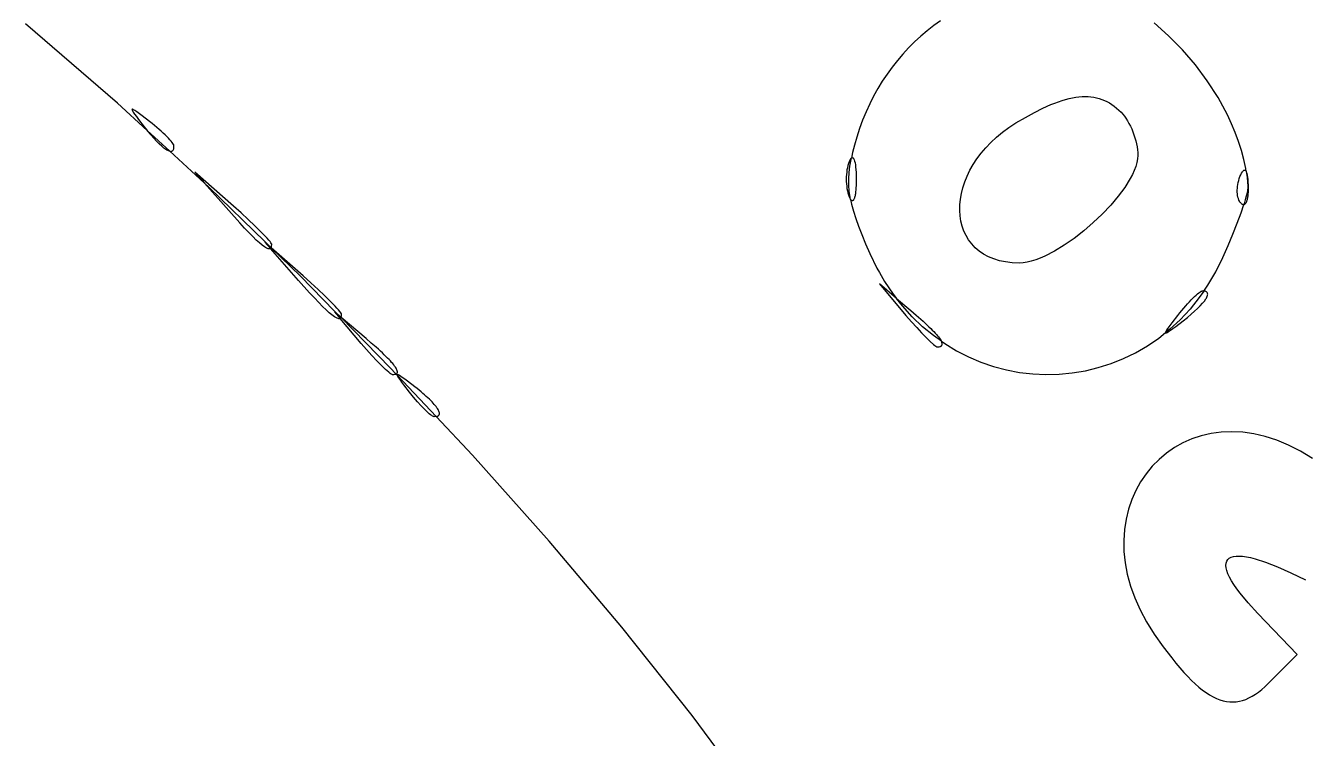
# Model space of a CAD drawing. Extents: x 70.3 to 133.4, y -81.7 to -32.
# Drawn here: x 74.866 to 75.593, y -62.062 to -61.657 of the extents above; entities that cross this region are included whole.
import ezdxf

# ---------------------------------------------------------------- set-up
doc = ezdxf.new("R2010")
doc.units = 0
doc.layers.add('BLACK', color=7, linetype='CONTINUOUS')

msp = doc.modelspace()

# ---------------------------------------------------------------- linework, layer by layer
at = {"layer": 'BLACK', "linetype": 'CONTINUOUS'}
for p, q in [((74.918405, -61.7012), (74.866153, -61.656052)), ((75.386075, -61.654332), (75.382207, -61.657108)), ((75.515696, -61.662827), (75.507455, -61.655596)), ((75.374815, -61.663121), (75.3713, -61.666351)), ((75.378452, -61.660039), (75.374815, -61.663121)), ((75.382207, -61.657108), (75.378452, -61.660039)), ((75.523543, -61.670786), (75.515696, -61.662827)), ((75.36791, -61.669726), (75.36465, -61.673243)), ((75.3713, -61.666351), (75.36791, -61.669726)), ((75.5309, -61.67937), (75.523543, -61.670786)), ((75.361524, -61.6769), (75.358535, -61.680693)), ((75.36465, -61.673243), (75.361524, -61.6769)), ((75.355689, -61.684619), (75.352988, -61.688675)), ((75.358535, -61.680693), (75.355689, -61.684619)), ((75.537673, -61.688477), (75.5309, -61.67937)), ((75.350437, -61.692858), (75.34804, -61.697165)), ((75.352988, -61.688675), (75.350437, -61.692858)), ((75.543769, -61.698004), (75.537673, -61.688477)), ((75.34804, -61.697165), (75.345801, -61.701594)), ((75.450949, -61.7011), (75.453081, -61.700313)), ((75.453081, -61.700313), (75.455155, -61.699619)), ((75.455155, -61.699619), (75.457175, -61.699019)), ((75.457175, -61.699019), (75.459141, -61.698511)), ((75.459141, -61.698511), (75.461056, -61.698096)), ((75.461056, -61.698096), (75.46292, -61.697773)), ((75.46292, -61.697773), (75.464737, -61.697543)), ((75.464737, -61.697543), (75.466506, -61.697405)), ((75.466506, -61.697405), (75.468231, -61.697359)), ((75.468231, -61.697359), (75.469913, -61.697404)), ((75.469913, -61.697404), (75.471554, -61.697542)), ((75.471554, -61.697542), (75.473154, -61.697771)), ((75.473154, -61.697771), (75.474717, -61.698091)), ((75.474717, -61.698091), (75.476244, -61.698502)), ((75.476244, -61.698502), (75.477736, -61.699004)), ((75.477736, -61.699004), (75.479195, -61.699597)), ((75.479195, -61.699597), (75.480623, -61.700281)), ((75.480623, -61.700281), (75.482022, -61.701054)), ((75.546532, -61.702893), (75.543769, -61.698004)), ((74.935209, -61.716637), (74.918405, -61.7012)), ((74.926661, -61.704686), (74.926617, -61.704796)), ((74.926617, -61.704796), (74.926638, -61.704972)), ((74.926638, -61.704972), (74.926724, -61.705215)), ((74.92677, -61.704642), (74.926661, -61.704686)), ((74.926724, -61.705215), (74.926876, -61.705524)), ((74.926946, -61.704664), (74.92677, -61.704642)), ((74.926876, -61.705524), (74.92737, -61.706346)), ((74.927189, -61.70475), (74.926946, -61.704664)), ((74.927498, -61.704901), (74.927189, -61.70475)), ((74.92737, -61.706346), (74.928118, -61.70744)), ((74.92832, -61.705396), (74.927498, -61.704901)), ((74.928118, -61.70744), (74.929117, -61.708811)), ((74.929415, -61.706144), (74.92832, -61.705396)), ((74.930785, -61.707143), (74.929415, -61.706144)), ((74.932434, -61.708389), (74.930785, -61.707143)), ((75.343724, -61.706141), (75.341812, -61.710802)), ((75.345801, -61.701594), (75.343724, -61.706141)), ((75.43429, -61.709234), (75.439377, -61.70644)), ((75.439377, -61.70644), (75.444195, -61.704022)), ((75.444195, -61.704022), (75.448759, -61.70198)), ((75.448759, -61.70198), (75.450949, -61.7011)), ((75.482022, -61.701054), (75.483393, -61.701919)), ((75.483393, -61.701919), (75.484738, -61.702873)), ((75.484738, -61.702873), (75.486059, -61.703917)), ((75.486059, -61.703917), (75.487358, -61.705051)), ((75.487358, -61.705051), (75.488636, -61.706274)), ((75.488636, -61.706274), (75.489606, -61.707322)), ((75.489606, -61.707322), (75.490549, -61.708495)), ((75.549091, -61.707848), (75.546532, -61.702893)), ((74.929117, -61.708811), (74.930363, -61.71046)), ((74.930363, -61.71046), (74.933586, -61.714608)), ((74.936582, -61.711611), (74.932434, -61.708389)), ((74.933586, -61.714608), (74.935209, -61.716637)), ((74.937997, -61.712736), (74.936582, -61.711611)), ((74.939373, -61.713861), (74.937997, -61.712736)), ((74.940701, -61.714977), (74.939373, -61.713861)), ((74.941976, -61.716078), (74.940701, -61.714977)), ((75.341812, -61.710802), (75.340071, -61.715576)), ((75.421285, -61.717674), (75.424972, -61.71497)), ((75.424972, -61.71497), (75.428921, -61.712407)), ((75.428921, -61.712407), (75.43429, -61.709234)), ((75.490549, -61.708495), (75.49146, -61.709779)), ((75.49146, -61.709779), (75.492334, -61.711161)), ((75.492334, -61.711161), (75.493166, -61.71263)), ((75.493166, -61.71263), (75.493952, -61.714173)), ((75.493952, -61.714173), (75.494685, -61.715776)), ((75.551434, -61.712857), (75.549091, -61.707848)), ((75.553547, -61.717907), (75.551434, -61.712857)), ((74.935484, -61.716981), (74.935209, -61.716637)), ((74.935209, -61.716637), (74.948078, -61.72846)), ((74.937288, -61.71914), (74.935484, -61.716981)), ((74.938995, -61.721083), (74.937288, -61.71914)), ((74.940599, -61.722807), (74.938995, -61.721083)), ((74.943189, -61.717156), (74.941976, -61.716078)), ((74.944335, -61.718205), (74.943189, -61.717156)), ((74.945405, -61.719217), (74.944335, -61.718205)), ((74.946393, -61.720185), (74.945405, -61.719217)), ((74.947291, -61.721103), (74.946393, -61.720185)), ((74.948092, -61.721962), (74.947291, -61.721103)), ((74.94879, -61.722757), (74.948092, -61.721962)), ((75.338504, -61.720459), (75.337202, -61.724978)), ((75.340071, -61.715576), (75.338504, -61.720459)), ((75.414696, -61.723446), (75.41786, -61.720504)), ((75.41786, -61.720504), (75.421285, -61.717674)), ((75.494685, -61.715776), (75.495363, -61.717428)), ((75.495363, -61.717428), (75.495979, -61.719116)), ((75.495979, -61.719116), (75.496528, -61.720826)), ((75.496528, -61.720826), (75.497007, -61.722548)), ((75.555421, -61.722984), (75.553547, -61.717907)), ((74.942097, -61.724309), (74.940599, -61.722807)), ((74.943486, -61.725588), (74.942097, -61.724309)), ((74.944761, -61.72664), (74.943486, -61.725588)), ((74.945918, -61.727463), (74.944761, -61.72664)), ((74.946451, -61.727788), (74.945918, -61.727463)), ((74.946954, -61.728055), (74.946451, -61.727788)), ((74.947425, -61.728263), (74.946954, -61.728055)), ((74.947864, -61.728412), (74.947425, -61.728263)), ((74.948078, -61.72846), (74.947864, -61.728412)), ((74.96791, -61.746678), (74.948078, -61.72846)), ((74.948078, -61.72846), (74.948271, -61.728502)), ((74.948271, -61.728502), (74.948645, -61.728533)), ((74.948645, -61.728533), (74.948986, -61.728504)), ((74.949377, -61.723479), (74.94879, -61.722757)), ((74.948986, -61.728504), (74.949293, -61.728415)), ((74.949293, -61.728415), (74.949565, -61.728266)), ((74.949846, -61.724121), (74.949377, -61.723479)), ((74.949565, -61.728266), (74.949803, -61.728055)), ((74.949803, -61.728055), (74.950006, -61.727784)), ((74.95019, -61.724677), (74.949846, -61.724121)), ((74.950006, -61.727784), (74.950173, -61.727452)), ((74.950173, -61.727452), (74.950303, -61.727057)), ((74.950312, -61.724921), (74.95019, -61.724677)), ((74.950303, -61.727057), (74.950397, -61.726601)), ((74.950401, -61.72514), (74.950312, -61.724921)), ((74.950397, -61.726601), (74.950454, -61.726083)), ((74.950455, -61.725334), (74.950401, -61.72514)), ((74.950454, -61.726083), (74.950473, -61.725502)), ((74.950473, -61.725502), (74.950455, -61.725334)), ((75.336107, -61.729201), (75.33541, -61.732351)), ((75.337202, -61.724978), (75.336107, -61.729201)), ((75.40677, -61.732795), (75.409152, -61.729606)), ((75.409152, -61.729606), (75.411794, -61.726484)), ((75.411794, -61.726484), (75.414696, -61.723446)), ((75.497007, -61.722548), (75.497409, -61.724267)), ((75.497409, -61.724267), (75.497731, -61.725971)), ((75.497731, -61.725971), (75.497966, -61.727648)), ((75.497966, -61.727648), (75.498111, -61.729286)), ((75.498111, -61.729286), (75.498161, -61.73087)), ((75.557042, -61.728077), (75.555421, -61.722984)), ((75.558399, -61.733172), (75.557042, -61.728077)), ((75.333431, -61.736647), (75.333147, -61.737842)), ((75.333767, -61.735514), (75.333431, -61.736647)), ((75.334154, -61.734452), (75.333767, -61.735514)), ((75.334561, -61.733544), (75.334154, -61.734452)), ((75.334958, -61.732864), (75.334561, -61.733544)), ((75.334566, -61.736964), (75.335227, -61.733178)), ((75.335151, -61.732607), (75.334958, -61.732864)), ((75.335341, -61.732406), (75.335151, -61.732607)), ((75.335227, -61.733178), (75.33541, -61.732351)), ((75.33541, -61.732351), (75.335341, -61.732406)), ((75.33541, -61.732351), (75.335527, -61.732259)), ((75.335527, -61.732259), (75.335708, -61.732165)), ((75.335708, -61.732165), (75.335885, -61.732125)), ((75.335885, -61.732125), (75.336058, -61.732137)), ((75.336058, -61.732137), (75.336226, -61.7322)), ((75.336226, -61.7322), (75.336388, -61.732315)), ((75.336388, -61.732315), (75.336545, -61.732481)), ((75.336545, -61.732481), (75.336696, -61.732696)), ((75.336696, -61.732696), (75.336981, -61.733274)), ((75.336981, -61.733274), (75.33724, -61.734043)), ((75.33724, -61.734043), (75.337471, -61.734999)), ((75.337471, -61.734999), (75.337672, -61.736137)), ((75.337672, -61.736137), (75.337841, -61.737452)), ((75.402787, -61.739319), (75.404649, -61.736038)), ((75.404649, -61.736038), (75.40677, -61.732795)), ((75.497651, -61.734908), (75.497031, -61.737079)), ((75.498031, -61.732835), (75.497651, -61.734908)), ((75.498161, -61.73087), (75.498031, -61.732835)), ((75.559481, -61.738257), (75.558399, -61.733172)), ((74.984208, -61.759648), (74.96238, -61.740405)), ((74.96238, -61.740405), (74.96791, -61.746678)), ((75.332528, -61.743027), (75.332502, -61.744374)), ((75.332605, -61.74169), (75.332528, -61.743027)), ((75.332734, -61.740373), (75.332605, -61.74169)), ((75.332915, -61.739087), (75.332734, -61.740373)), ((75.333147, -61.737842), (75.332915, -61.739087)), ((75.333926, -61.74417), (75.33413, -61.74061)), ((75.33413, -61.74061), (75.334566, -61.736964)), ((75.337841, -61.737452), (75.337976, -61.738938)), ((75.337976, -61.738938), (75.338076, -61.74059)), ((75.338076, -61.74059), (75.338136, -61.742404)), ((75.338136, -61.742404), (75.338157, -61.744374)), ((75.399841, -61.745941), (75.401184, -61.742625)), ((75.401184, -61.742625), (75.402787, -61.739319)), ((75.493866, -61.744063), (75.490789, -61.749)), ((75.495127, -61.741667), (75.493866, -61.744063)), ((75.496186, -61.739335), (75.495127, -61.741667)), ((75.497031, -61.737079), (75.496186, -61.739335)), ((75.555499, -61.745076), (75.555839, -61.743972)), ((75.555839, -61.743972), (75.556239, -61.742885)), ((75.556238, -61.742885), (75.556705, -61.741794)), ((75.556239, -61.742885), (75.556238, -61.742885)), ((75.556705, -61.741794), (75.557156, -61.740894)), ((75.557156, -61.740894), (75.557589, -61.740184)), ((75.557589, -61.740184), (75.557798, -61.7399)), ((75.557798, -61.7399), (75.558003, -61.739663)), ((75.558003, -61.739663), (75.558202, -61.739473)), ((75.558202, -61.739473), (75.558396, -61.739329)), ((75.558396, -61.739329), (75.558585, -61.739233)), ((75.558585, -61.739233), (75.558769, -61.739182)), ((75.558769, -61.739182), (75.558946, -61.739178)), ((75.558946, -61.739178), (75.559118, -61.73922)), ((75.559118, -61.73922), (75.559284, -61.739308)), ((75.559284, -61.739308), (75.559443, -61.739441)), ((75.559443, -61.739441), (75.559597, -61.73962)), ((75.559726, -61.739819), (75.559481, -61.738257)), ((75.559597, -61.73962), (75.559726, -61.739819)), ((75.559726, -61.739819), (75.560275, -61.743318)), ((75.559743, -61.739845), (75.559726, -61.739819)), ((75.559884, -61.740115), (75.559743, -61.739845)), ((75.560017, -61.740431), (75.559884, -61.740115)), ((75.560263, -61.741196), (75.560017, -61.740431)), ((75.56048, -61.74214), (75.560263, -61.741196)), ((75.560275, -61.743318), (75.56077, -61.748342)), ((75.560667, -61.743262), (75.56048, -61.74214)), ((75.560822, -61.74456), (75.560667, -61.743262)), ((74.981623, -61.762233), (74.96791, -61.746678)), ((74.96791, -61.746678), (74.970435, -61.748998)), ((74.970435, -61.748998), (75.002067, -61.779781)), ((75.332502, -61.744374), (75.332528, -61.745721)), ((75.332528, -61.745721), (75.332605, -61.747058)), ((75.332605, -61.747058), (75.332734, -61.748374)), ((75.332734, -61.748374), (75.332915, -61.74966)), ((75.332915, -61.74966), (75.333147, -61.750906)), ((75.333147, -61.750906), (75.333431, -61.7521)), ((75.333959, -61.747696), (75.333926, -61.74417)), ((75.334235, -61.751242), (75.333959, -61.747696)), ((75.334761, -61.754859), (75.334235, -61.751242)), ((75.337841, -61.751296), (75.337761, -61.751975)), ((75.337913, -61.750574), (75.337841, -61.751296)), ((75.337976, -61.74981), (75.337913, -61.750574)), ((75.338031, -61.749004), (75.337976, -61.74981)), ((75.338076, -61.748157), (75.338031, -61.749004)), ((75.338111, -61.74727), (75.338076, -61.748157)), ((75.338136, -61.746344), (75.338111, -61.74727)), ((75.338157, -61.744374), (75.338136, -61.746344)), ((75.397929, -61.752543), (75.398756, -61.749251)), ((75.398756, -61.749251), (75.399841, -61.745941)), ((75.490789, -61.749), (75.487055, -61.754059)), ((75.554689, -61.750601), (75.554733, -61.749522)), ((75.554703, -61.751652), (75.554689, -61.750601)), ((75.554733, -61.749522), (75.554836, -61.748422)), ((75.554836, -61.748422), (75.554998, -61.747309)), ((75.554998, -61.747309), (75.555219, -61.746191)), ((75.555219, -61.746191), (75.555499, -61.745076)), ((75.560577, -61.7506), (75.560264, -61.752164)), ((75.560749, -61.74932), (75.560577, -61.7506)), ((75.56077, -61.748342), (75.560749, -61.74932)), ((75.560945, -61.746034), (75.560822, -61.74456)), ((75.561034, -61.747681), (75.560945, -61.746034)), ((75.561003, -61.751976), (75.561038, -61.75132)), ((75.56106, -61.748455), (75.561034, -61.747681)), ((75.561038, -61.75132), (75.561062, -61.750639)), ((75.561073, -61.749206), (75.56106, -61.748455)), ((75.561062, -61.750639), (75.561073, -61.749934)), ((75.561073, -61.749934), (75.561073, -61.749206)), ((75.333431, -61.7521), (75.333767, -61.753233)), ((75.333767, -61.753233), (75.334154, -61.754296)), ((75.334154, -61.754296), (75.334359, -61.754778)), ((75.334359, -61.754778), (75.334561, -61.755203)), ((75.334561, -61.755203), (75.334761, -61.755572)), ((75.334981, -61.755914), (75.334761, -61.754859)), ((75.334761, -61.755572), (75.334958, -61.755884)), ((75.334958, -61.755884), (75.334981, -61.755914)), ((75.335151, -61.75614), (75.334981, -61.755914)), ((75.334981, -61.755914), (75.335541, -61.758601)), ((75.335341, -61.756342), (75.335151, -61.75614)), ((75.335527, -61.756489), (75.335341, -61.756342)), ((75.335618, -61.756542), (75.335527, -61.756489)), ((75.335541, -61.758601), (75.336582, -61.762521)), ((75.335708, -61.756582), (75.335618, -61.756542)), ((75.335797, -61.756609), (75.335708, -61.756582)), ((75.335885, -61.756623), (75.335797, -61.756609)), ((75.335972, -61.756623), (75.335885, -61.756623)), ((75.336058, -61.756611), (75.335972, -61.756623)), ((75.336142, -61.756585), (75.336058, -61.756611)), ((75.336226, -61.756547), (75.336142, -61.756585)), ((75.336307, -61.756496), (75.336226, -61.756547)), ((75.336388, -61.756432), (75.336307, -61.756496)), ((75.336545, -61.756267), (75.336388, -61.756432)), ((75.336696, -61.756051), (75.336545, -61.756267)), ((75.336842, -61.755787), (75.336696, -61.756051)), ((75.336981, -61.755474), (75.336842, -61.755787)), ((75.337114, -61.755113), (75.336981, -61.755474)), ((75.33724, -61.754704), (75.337114, -61.755113)), ((75.337359, -61.754249), (75.33724, -61.754704)), ((75.337471, -61.753748), (75.337359, -61.754249)), ((75.337575, -61.753202), (75.337471, -61.753748)), ((75.337672, -61.75261), (75.337575, -61.753202)), ((75.337761, -61.751975), (75.337672, -61.75261)), ((75.397048, -61.759008), (75.39736, -61.7558)), ((75.39736, -61.7558), (75.397929, -61.752543)), ((75.487055, -61.754059), (75.482761, -61.759148)), ((75.554774, -61.752666), (75.554703, -61.751652)), ((75.554903, -61.753637), (75.554774, -61.752666)), ((75.555089, -61.754556), (75.554903, -61.753637)), ((75.555332, -61.755415), (75.555089, -61.754556)), ((75.555631, -61.756207), (75.555332, -61.755415)), ((75.555987, -61.756923), (75.555631, -61.756207)), ((75.556398, -61.757556), (75.555987, -61.756923)), ((75.556624, -61.75784), (75.556398, -61.757556)), ((75.556865, -61.758099), (75.556624, -61.75784)), ((75.55711, -61.758325), (75.556865, -61.758099)), ((75.55735, -61.758509), (75.55711, -61.758325)), ((75.557585, -61.758651), (75.55735, -61.758509)), ((75.557815, -61.758752), (75.557585, -61.758651)), ((75.558542, -61.758344), (75.55838, -61.758828)), ((75.559239, -61.756056), (75.558542, -61.758344)), ((75.558677, -61.758761), (75.558877, -61.758667)), ((75.558877, -61.758667), (75.55907, -61.758537)), ((75.55907, -61.758537), (75.559256, -61.75837)), ((75.559815, -61.75399), (75.559239, -61.756056)), ((75.559256, -61.75837), (75.559434, -61.758168)), ((75.559434, -61.758168), (75.559604, -61.757931)), ((75.559604, -61.757931), (75.559767, -61.75766)), ((75.559767, -61.75766), (75.559922, -61.757355)), ((75.560264, -61.752164), (75.559815, -61.75399)), ((75.559922, -61.757355), (75.560068, -61.757017)), ((75.560068, -61.757017), (75.560205, -61.756647)), ((75.560205, -61.756647), (75.560333, -61.756245)), ((75.560333, -61.756245), (75.560452, -61.755813)), ((75.560452, -61.755813), (75.560562, -61.75535)), ((75.560562, -61.75535), (75.560661, -61.754857)), ((75.560661, -61.754857), (75.560751, -61.754336)), ((75.560751, -61.754336), (75.56083, -61.753787)), ((75.56083, -61.753787), (75.560899, -61.75321)), ((75.560899, -61.75321), (75.560956, -61.752606)), ((75.560956, -61.752606), (75.561003, -61.751976)), ((74.987835, -61.769173), (74.981623, -61.762233)), ((74.988592, -61.763566), (74.984208, -61.759648)), ((74.992683, -61.767324), (74.988592, -61.763566)), ((75.336582, -61.762521), (75.337891, -61.76667)), ((75.396994, -61.762154), (75.397048, -61.759008)), ((75.397197, -61.765221), (75.396994, -61.762154)), ((75.397656, -61.768197), (75.397197, -61.765221)), ((75.478007, -61.764178), (75.472892, -61.76906)), ((75.482761, -61.759148), (75.478007, -61.764178)), ((75.554695, -61.769285), (75.556816, -61.763497)), ((75.556816, -61.763497), (75.55838, -61.758828)), ((75.55804, -61.758813), (75.557815, -61.758752)), ((75.55815, -61.758828), (75.55804, -61.758813)), ((75.558259, -61.758834), (75.55815, -61.758828)), ((75.558366, -61.75883), (75.558259, -61.758834)), ((75.55838, -61.758828), (75.558366, -61.75883)), ((75.55838, -61.758828), (75.558471, -61.758816)), ((75.558471, -61.758816), (75.558575, -61.758793)), ((75.558575, -61.758793), (75.558677, -61.758761)), ((74.990554, -61.772118), (74.987835, -61.769173)), ((74.993025, -61.774722), (74.990554, -61.772118)), ((74.99639, -61.770831), (74.992683, -61.767324)), ((74.999623, -61.773998), (74.99639, -61.770831)), ((75.337891, -61.76667), (75.339471, -61.771103)), ((75.339471, -61.771103), (75.341331, -61.775871)), ((75.398372, -61.771065), (75.397656, -61.768197)), ((75.399343, -61.773812), (75.398372, -61.771065)), ((75.472892, -61.76906), (75.467515, -61.773704)), ((75.552238, -61.775539), (75.554695, -61.769285)), ((74.995254, -61.77699), (74.993025, -61.774722)), ((74.997251, -61.778929), (74.995254, -61.77699)), ((74.999021, -61.780543), (74.997251, -61.778929)), ((75.001035, -61.775426), (74.999623, -61.773998)), ((75.002294, -61.776735), (75.001035, -61.775426)), ((75.002067, -61.779781), (75.005464, -61.783087)), ((75.005464, -61.783087), (75.002067, -61.780092)), ((75.002067, -61.780092), (75.005307, -61.783769)), ((75.003391, -61.777915), (75.002294, -61.776735)), ((75.004313, -61.778954), (75.003391, -61.777915)), ((75.00505, -61.779841), (75.004313, -61.778954)), ((75.00559, -61.780564), (75.00505, -61.779841)), ((75.341331, -61.775871), (75.343475, -61.781028)), ((75.40057, -61.776423), (75.399343, -61.773812)), ((75.402051, -61.778883), (75.40057, -61.776423)), ((75.403788, -61.781179), (75.402051, -61.778883)), ((75.461974, -61.778019), (75.456367, -61.781917)), ((75.467515, -61.773704), (75.461974, -61.778019)), ((75.549503, -61.782096), (75.552238, -61.775539)), ((75.000574, -61.78184), (74.999021, -61.780543)), ((75.001915, -61.782824), (75.000574, -61.78184)), ((75.003053, -61.783502), (75.001915, -61.782824)), ((75.003549, -61.783729), (75.003053, -61.783502)), ((75.003996, -61.783881), (75.003549, -61.783729)), ((75.004396, -61.783959), (75.003996, -61.783881)), ((75.00475, -61.783964), (75.004396, -61.783959)), ((75.005059, -61.783898), (75.00475, -61.783964)), ((75.005307, -61.783769), (75.005059, -61.783898)), ((75.005307, -61.783769), (75.005324, -61.78376)), ((75.02131, -61.801921), (75.005307, -61.783769)), ((75.005324, -61.78376), (75.005545, -61.783552)), ((75.005464, -61.783087), (75.005706, -61.783301)), ((75.005698, -61.783315), (75.005464, -61.783087)), ((75.005545, -61.783552), (75.005698, -61.783315)), ((75.005922, -61.781113), (75.00559, -61.780564)), ((75.005706, -61.783301), (75.005698, -61.783315)), ((75.005698, -61.783315), (75.022316, -61.799488)), ((75.005706, -61.783301), (75.005724, -61.783273)), ((75.023895, -61.799336), (75.005706, -61.783301)), ((75.005724, -61.783273), (75.005862, -61.782926)), ((75.005862, -61.782926), (75.005959, -61.78251)), ((75.006007, -61.781318), (75.005922, -61.781113)), ((75.005959, -61.78251), (75.006036, -61.781476)), ((75.006036, -61.781476), (75.006007, -61.781318)), ((75.343475, -61.781028), (75.345909, -61.786625)), ((75.345909, -61.786625), (75.349896, -61.794859)), ((75.405779, -61.783294), (75.403788, -61.781179)), ((75.408024, -61.785215), (75.405779, -61.783294)), ((75.410523, -61.786927), (75.408024, -61.785215)), ((75.413275, -61.788416), (75.410523, -61.786927)), ((75.450795, -61.785307), (75.445356, -61.7881)), ((75.456367, -61.781917), (75.450795, -61.785307)), ((75.546548, -61.788788), (75.549503, -61.782096)), ((75.349896, -61.794859), (75.351317, -61.797335)), ((75.41628, -61.789667), (75.413275, -61.788416)), ((75.419538, -61.790665), (75.41628, -61.789667)), ((75.423048, -61.791396), (75.419538, -61.790665)), ((75.42681, -61.791846), (75.423048, -61.791396)), ((75.430824, -61.791999), (75.42681, -61.791846)), ((75.432988, -61.791881), (75.430824, -61.791999)), ((75.435272, -61.791536), (75.432988, -61.791881)), ((75.437663, -61.790974), (75.435272, -61.791536)), ((75.440149, -61.790206), (75.437663, -61.790974)), ((75.442717, -61.789245), (75.440149, -61.790206)), ((75.445356, -61.7881), (75.442717, -61.789245)), ((75.542501, -61.796935), (75.546549, -61.788788)), ((75.546549, -61.788788), (75.546548, -61.788788)), ((75.027523, -61.80886), (75.02131, -61.801921)), ((75.022316, -61.799488), (75.041754, -61.819289)), ((75.02828, -61.803254), (75.023895, -61.799336)), ((75.351317, -61.797335), (75.35432, -61.802569)), ((75.538019, -61.804548), (75.542501, -61.796935)), ((75.030241, -61.811806), (75.027523, -61.80886)), ((75.032371, -61.807011), (75.02828, -61.803254)), ((75.036077, -61.810518), (75.032371, -61.807011)), ((75.360977, -61.812084), (75.351317, -61.803905)), ((75.351317, -61.803905), (75.366437, -61.821764)), ((75.35432, -61.802569), (75.359154, -61.809754)), ((75.531311, -61.810254), (75.532106, -61.809557)), ((75.532106, -61.809557), (75.532828, -61.80897)), ((75.532828, -61.80897), (75.533471, -61.808501)), ((75.535691, -61.807921), (75.533132, -61.811629)), ((75.533471, -61.808501), (75.534027, -61.808157)), ((75.534027, -61.808157), (75.53427, -61.808035)), ((75.53427, -61.808035), (75.534489, -61.807946)), ((75.534489, -61.807946), (75.534683, -61.807892)), ((75.534683, -61.807892), (75.534851, -61.807874)), ((75.534851, -61.807874), (75.535432, -61.807893)), ((75.535432, -61.807893), (75.535691, -61.807921)), ((75.535691, -61.807921), (75.538019, -61.804548)), ((75.535951, -61.807949), (75.535691, -61.807921)), ((75.536407, -61.808043), (75.535951, -61.807949)), ((75.536801, -61.808174), (75.536407, -61.808043)), ((75.537134, -61.808341), (75.536801, -61.808174)), ((75.537405, -61.808544), (75.537134, -61.808341)), ((75.537615, -61.808782), (75.537405, -61.808544)), ((75.537764, -61.809054), (75.537615, -61.808782)), ((75.537854, -61.809361), (75.537764, -61.809054)), ((75.537883, -61.809702), (75.537854, -61.809361)), ((75.032712, -61.81441), (75.030241, -61.811806)), ((75.034942, -61.816678), (75.032712, -61.81441)), ((75.036938, -61.818616), (75.034942, -61.816678)), ((75.039311, -61.813685), (75.036077, -61.810518)), ((75.040723, -61.815113), (75.039311, -61.813685)), ((75.041982, -61.816423), (75.040723, -61.815113)), ((75.043079, -61.817603), (75.041982, -61.816423)), ((75.359154, -61.809754), (75.360977, -61.812084)), ((75.360977, -61.812084), (75.369176, -61.819026)), ((75.364367, -61.816416), (75.360977, -61.812084)), ((75.369931, -61.822552), (75.364367, -61.816416)), ((75.524326, -61.817645), (75.525427, -61.816371)), ((75.525427, -61.816371), (75.526505, -61.815157)), ((75.526505, -61.815157), (75.527554, -61.814012)), ((75.527554, -61.814012), (75.528566, -61.812942)), ((75.533132, -61.811629), (75.52787, -61.818178)), ((75.528566, -61.812942), (75.529535, -61.811954)), ((75.529535, -61.811954), (75.530452, -61.811056)), ((75.530452, -61.811056), (75.531311, -61.810254)), ((75.532156, -61.817748), (75.533659, -61.81625)), ((75.533659, -61.81625), (75.534937, -61.814861)), ((75.534937, -61.814861), (75.535989, -61.813586)), ((75.535989, -61.813586), (75.536812, -61.812429)), ((75.536812, -61.812429), (75.537137, -61.811896)), ((75.537137, -61.811896), (75.537404, -61.811393)), ((75.537404, -61.811393), (75.537612, -61.810922)), ((75.537612, -61.810922), (75.537762, -61.810483)), ((75.537762, -61.810483), (75.537852, -61.810076)), ((75.537852, -61.810076), (75.537883, -61.809702)), ((75.038709, -61.820231), (75.036938, -61.818616)), ((75.040261, -61.821527), (75.038709, -61.820231)), ((75.041603, -61.822512), (75.040261, -61.821527)), ((75.042741, -61.82319), (75.041603, -61.822512)), ((75.041754, -61.819289), (75.044608, -61.822196)), ((75.044608, -61.822196), (75.041754, -61.81978)), ((75.041754, -61.81978), (75.044906, -61.823503)), ((75.043236, -61.823416), (75.042741, -61.82319)), ((75.044001, -61.818641), (75.043079, -61.817603)), ((75.043683, -61.823568), (75.043236, -61.823416)), ((75.044084, -61.823647), (75.043683, -61.823568)), ((75.044738, -61.819528), (75.044001, -61.818641)), ((75.044438, -61.823652), (75.044084, -61.823647)), ((75.044747, -61.823586), (75.044438, -61.823652)), ((75.044608, -61.822196), (75.045437, -61.822898)), ((75.045391, -61.822993), (75.044608, -61.822196)), ((75.045278, -61.820252), (75.044738, -61.819528)), ((75.044906, -61.823503), (75.044747, -61.823586)), ((75.044906, -61.823503), (75.045011, -61.823448)), ((75.056875, -61.837639), (75.044906, -61.823503)), ((75.045011, -61.823448), (75.045233, -61.823239)), ((75.045233, -61.823239), (75.045391, -61.822993)), ((75.04561, -61.8208), (75.045278, -61.820252)), ((75.045412, -61.822961), (75.045391, -61.822993)), ((75.045391, -61.822993), (75.073359, -61.851484)), ((75.045437, -61.822898), (75.045412, -61.822961)), ((75.045437, -61.822898), (75.045549, -61.822613)), ((75.059614, -61.834901), (75.045437, -61.822898)), ((75.045549, -61.822613), (75.045647, -61.822198)), ((75.045695, -61.821006), (75.04561, -61.8208)), ((75.045647, -61.822198), (75.045723, -61.821164)), ((75.045723, -61.821164), (75.045695, -61.821006)), ((75.366437, -61.821764), (75.369531, -61.825352)), ((75.369176, -61.819026), (75.372182, -61.821599)), ((75.375817, -61.828164), (75.369931, -61.822552)), ((75.372182, -61.821599), (75.374905, -61.823991)), ((75.374905, -61.823991), (75.376162, -61.825119)), ((75.517738, -61.825913), (75.520961, -61.821764)), ((75.520961, -61.821764), (75.522086, -61.820349)), ((75.522086, -61.820349), (75.52321, -61.818974)), ((75.52787, -61.818178), (75.52226, -61.824194)), ((75.52321, -61.818974), (75.524326, -61.817645)), ((75.523958, -61.824761), (75.526331, -61.822863)), ((75.526331, -61.822863), (75.52849, -61.821059)), ((75.52849, -61.821059), (75.530433, -61.819352)), ((75.530433, -61.819352), (75.532156, -61.817748)), ((75.369531, -61.825352), (75.372525, -61.828699)), ((75.372525, -61.828699), (75.375346, -61.831732)), ((75.381996, -61.833251), (75.375817, -61.828164)), ((75.376162, -61.825119), (75.377348, -61.826203)), ((75.377348, -61.826203), (75.378465, -61.827243)), ((75.378465, -61.827243), (75.379513, -61.828239)), ((75.379513, -61.828239), (75.380491, -61.829191)), ((75.380491, -61.829191), (75.3814, -61.8301)), ((75.3814, -61.8301), (75.38224, -61.830965)), ((75.38224, -61.830965), (75.383011, -61.831788)), ((75.516333, -61.829679), (75.513996, -61.831541)), ((75.513996, -61.831541), (75.514013, -61.8314)), ((75.514013, -61.8314), (75.514099, -61.831158)), ((75.514099, -61.831158), (75.51425, -61.830848)), ((75.51425, -61.830848), (75.514745, -61.830027)), ((75.514745, -61.830027), (75.515493, -61.828932)), ((75.514873, -61.831471), (75.515695, -61.830977)), ((75.515493, -61.828932), (75.516492, -61.827562)), ((75.515695, -61.830977), (75.51679, -61.830229)), ((75.52226, -61.824194), (75.516333, -61.829679)), ((75.516492, -61.827562), (75.517738, -61.825913)), ((75.51679, -61.830229), (75.51816, -61.82923)), ((75.51816, -61.82923), (75.519809, -61.827984)), ((75.519809, -61.827984), (75.523958, -61.824761)), ((75.059968, -61.841227), (75.056875, -61.837639)), ((75.062619, -61.837474), (75.059614, -61.834901)), ((75.065342, -61.839866), (75.062619, -61.837474)), ((75.375346, -61.831732), (75.377921, -61.834378)), ((75.377921, -61.834378), (75.380177, -61.836563)), ((75.380177, -61.836563), (75.38204, -61.838215)), ((75.386554, -61.836478), (75.381996, -61.833251)), ((75.38204, -61.838215), (75.382802, -61.838817)), ((75.383011, -61.831788), (75.383714, -61.832568)), ((75.383714, -61.832568), (75.384348, -61.833305)), ((75.384348, -61.833305), (75.384914, -61.834)), ((75.384914, -61.834), (75.385412, -61.834654)), ((75.385412, -61.834654), (75.385843, -61.835265)), ((75.385843, -61.835265), (75.386206, -61.835836)), ((75.386206, -61.835836), (75.386501, -61.836365)), ((75.386501, -61.836365), (75.386554, -61.836478)), ((75.386554, -61.836478), (75.388438, -61.837812)), ((75.386729, -61.836853), (75.386554, -61.836478)), ((75.38689, -61.837301), (75.386729, -61.836853)), ((75.386792, -61.838821), (75.386869, -61.838692)), ((75.386869, -61.838692), (75.38693, -61.838553)), ((75.386946, -61.83751), (75.38689, -61.837301)), ((75.38693, -61.838553), (75.386974, -61.838404)), ((75.386985, -61.837709), (75.386946, -61.83751)), ((75.386974, -61.838404), (75.387002, -61.838245)), ((75.387007, -61.837897), (75.386985, -61.837709)), ((75.387002, -61.838245), (75.387013, -61.838076)), ((75.387013, -61.838076), (75.387007, -61.837897)), ((75.388438, -61.837812), (75.395114, -61.841847)), ((75.503641, -61.839053), (75.510117, -61.834632)), ((75.510117, -61.834632), (75.513996, -61.831541)), ((75.513996, -61.831541), (75.513991, -61.831576)), ((75.513991, -61.831576), (75.514035, -61.831686)), ((75.514035, -61.831686), (75.514145, -61.83173)), ((75.514145, -61.83173), (75.514321, -61.831709)), ((75.514321, -61.831709), (75.514564, -61.831622)), ((75.514564, -61.831622), (75.514873, -61.831471)), ((75.062962, -61.844574), (75.059968, -61.841227)), ((75.065783, -61.847607), (75.062962, -61.844574)), ((75.066599, -61.840994), (75.065342, -61.839866)), ((75.067786, -61.842078), (75.066599, -61.840994)), ((75.068903, -61.843118), (75.067786, -61.842078)), ((75.06995, -61.844114), (75.068903, -61.843118)), ((75.070928, -61.845066), (75.06995, -61.844114)), ((75.071837, -61.845975), (75.070928, -61.845066)), ((75.072677, -61.84684), (75.071837, -61.845975)), ((75.382802, -61.838817), (75.383438, -61.839259)), ((75.383438, -61.839259), (75.38394, -61.839531)), ((75.38394, -61.839531), (75.384297, -61.839624)), ((75.384297, -61.839624), (75.38486, -61.839605)), ((75.38486, -61.839605), (75.385358, -61.839549)), ((75.385358, -61.839549), (75.385791, -61.839454)), ((75.385791, -61.839454), (75.385984, -61.839393)), ((75.385984, -61.839393), (75.386159, -61.839322)), ((75.386159, -61.839322), (75.386319, -61.839241)), ((75.386319, -61.839241), (75.386462, -61.839151)), ((75.386462, -61.839151), (75.386588, -61.83905)), ((75.386588, -61.83905), (75.386698, -61.838941)), ((75.386698, -61.838941), (75.386792, -61.838821)), ((75.395114, -61.841847), (75.401997, -61.845356)), ((75.401997, -61.845356), (75.409055, -61.848338)), ((75.490027, -61.846304), (75.496935, -61.842944)), ((75.496935, -61.842944), (75.503641, -61.839053)), ((75.068359, -61.850253), (75.065783, -61.847607)), ((75.070615, -61.852438), (75.068359, -61.850253)), ((75.072478, -61.85409), (75.070615, -61.852438)), ((75.073448, -61.847663), (75.072677, -61.84684)), ((75.073359, -61.851484), (75.076767, -61.855109)), ((75.074151, -61.848442), (75.073448, -61.847663)), ((75.074785, -61.84918), (75.074151, -61.848442)), ((75.075352, -61.849875), (75.074785, -61.84918)), ((75.07585, -61.850528), (75.075352, -61.849875)), ((75.07628, -61.85114), (75.07585, -61.850528)), ((75.076643, -61.851711), (75.07628, -61.85114)), ((75.076939, -61.85224), (75.076643, -61.851711)), ((75.077167, -61.852728), (75.076939, -61.85224)), ((75.077328, -61.853176), (75.077167, -61.852728)), ((75.077384, -61.853385), (75.077328, -61.853176)), ((75.409055, -61.848338), (75.416261, -61.850794)), ((75.416261, -61.850794), (75.423585, -61.852722)), ((75.423585, -61.852722), (75.430998, -61.854123)), ((75.460962, -61.854446), (75.468385, -61.853205)), ((75.468385, -61.853205), (75.475723, -61.851434)), ((75.475723, -61.851434), (75.482947, -61.849134)), ((75.482947, -61.849134), (75.490027, -61.846304)), ((75.07324, -61.854692), (75.072478, -61.85409)), ((75.073876, -61.855134), (75.07324, -61.854692)), ((75.074377, -61.855406), (75.073876, -61.855134)), ((75.074734, -61.855499), (75.074377, -61.855406)), ((75.075298, -61.85548), (75.074734, -61.855499)), ((75.075796, -61.855424), (75.075298, -61.85548)), ((75.076229, -61.855329), (75.075796, -61.855424)), ((75.076421, -61.855268), (75.076229, -61.855329)), ((75.076597, -61.855197), (75.076421, -61.855268)), ((75.076756, -61.855116), (75.076597, -61.855197)), ((75.076767, -61.855109), (75.076756, -61.855116)), ((75.076767, -61.855109), (75.076899, -61.855025)), ((75.07748, -61.855867), (75.076767, -61.855109)), ((75.076899, -61.855025), (75.077026, -61.854925)), ((75.077026, -61.854925), (75.077136, -61.854816)), ((75.077136, -61.854816), (75.07723, -61.854696)), ((75.07723, -61.854696), (75.077307, -61.854567)), ((75.077307, -61.854567), (75.077367, -61.854428)), ((75.077367, -61.854428), (75.077412, -61.854279)), ((75.077422, -61.853583), (75.077384, -61.853385)), ((75.077412, -61.854279), (75.077439, -61.85412)), ((75.077445, -61.853772), (75.077422, -61.853583)), ((75.077473, -61.855499), (75.077429, -61.855608)), ((75.077429, -61.855608), (75.077451, -61.855784)), ((75.077439, -61.85412), (75.07745, -61.853951)), ((75.07745, -61.853951), (75.077445, -61.853772)), ((75.077451, -61.855784), (75.07748, -61.855867)), ((75.077583, -61.855455), (75.077473, -61.855499)), ((75.077537, -61.856027), (75.07748, -61.855867)), ((75.07748, -61.855867), (75.099442, -61.879224)), ((75.077688, -61.856337), (75.077537, -61.856027)), ((75.077759, -61.855476), (75.077583, -61.855455)), ((75.078183, -61.857158), (75.077688, -61.856337)), ((75.078001, -61.855563), (75.077759, -61.855476)), ((75.078311, -61.855714), (75.078001, -61.855563)), ((75.078931, -61.858253), (75.078183, -61.857158)), ((75.079133, -61.856208), (75.078311, -61.855714)), ((75.07993, -61.859623), (75.078931, -61.858253)), ((75.080227, -61.856956), (75.079133, -61.856208)), ((75.081176, -61.861272), (75.07993, -61.859623)), ((75.081597, -61.857955), (75.080227, -61.856956)), ((75.083247, -61.859201), (75.081597, -61.857955)), ((75.087395, -61.862424), (75.083247, -61.859201)), ((75.430998, -61.854123), (75.438472, -61.854996)), ((75.438472, -61.854996), (75.445976, -61.855341)), ((75.445976, -61.855341), (75.453483, -61.855158)), ((75.453483, -61.855158), (75.460962, -61.854446)), ((75.084398, -61.865421), (75.081176, -61.861272)), ((75.086648, -61.868211), (75.084398, -61.865421)), ((75.088608, -61.863384), (75.087395, -61.862424)), ((75.089768, -61.864322), (75.088608, -61.863384)), ((75.090874, -61.865236), (75.089768, -61.864322)), ((75.091927, -61.866126), (75.090874, -61.865236)), ((75.092926, -61.866992), (75.091927, -61.866126)), ((75.09387, -61.867833), (75.092926, -61.866992)), ((75.088864, -61.870814), (75.086648, -61.868211)), ((75.090992, -61.873173), (75.088864, -61.870814)), ((75.092972, -61.875231), (75.090992, -61.873173)), ((75.094759, -61.868648), (75.09387, -61.867833)), ((75.095594, -61.869437), (75.094759, -61.868648)), ((75.096373, -61.8702), (75.095594, -61.869437)), ((75.097096, -61.870935), (75.096373, -61.8702)), ((75.097764, -61.871643), (75.097096, -61.870935)), ((75.098375, -61.872324), (75.097764, -61.871643)), ((75.098929, -61.872976), (75.098375, -61.872324)), ((75.099427, -61.873599), (75.098929, -61.872976)), ((75.099867, -61.874192), (75.099427, -61.873599)), ((75.10025, -61.874756), (75.099867, -61.874192)), ((75.100575, -61.875289), (75.10025, -61.874756)), ((75.09389, -61.876129), (75.092972, -61.875231)), ((75.094749, -61.876931), (75.09389, -61.876129)), ((75.095543, -61.877628), (75.094749, -61.876931)), ((75.096266, -61.878215), (75.095543, -61.877628)), ((75.096908, -61.878684), (75.096266, -61.878215)), ((75.097464, -61.879028), (75.096908, -61.878684)), ((75.097927, -61.879239), (75.097464, -61.879028)), ((75.098121, -61.879293), (75.097927, -61.879239)), ((75.098289, -61.879311), (75.098121, -61.879293)), ((75.09887, -61.879292), (75.098289, -61.879311)), ((75.099388, -61.879235), (75.09887, -61.879292)), ((75.099442, -61.879224), (75.099388, -61.879235)), ((75.099442, -61.879224), (75.099844, -61.879141)), ((75.120142, -61.901239), (75.099442, -61.879224)), ((75.099844, -61.879141), (75.100049, -61.879081)), ((75.100049, -61.879081), (75.100239, -61.879011)), ((75.100239, -61.879011), (75.100413, -61.878932)), ((75.100413, -61.878932), (75.100571, -61.878844)), ((75.100571, -61.878844), (75.100714, -61.878747)), ((75.100841, -61.875792), (75.100575, -61.875289)), ((75.100714, -61.878747), (75.100842, -61.878641)), ((75.10105, -61.876263), (75.100841, -61.875792)), ((75.100842, -61.878641), (75.100955, -61.878527)), ((75.100955, -61.878527), (75.101053, -61.878403)), ((75.101199, -61.876702), (75.10105, -61.876263)), ((75.101053, -61.878403), (75.101135, -61.878271)), ((75.101135, -61.878271), (75.101202, -61.878131)), ((75.101289, -61.877109), (75.101199, -61.876702)), ((75.101202, -61.878131), (75.101254, -61.877981)), ((75.101254, -61.877981), (75.101291, -61.877824)), ((75.101312, -61.8773), (75.101289, -61.877109)), ((75.101291, -61.877824), (75.101313, -61.877658)), ((75.10132, -61.877483), (75.101312, -61.8773)), ((75.101313, -61.877658), (75.10132, -61.877483)), ((75.539805, -61.88887), (75.534217, -61.890164)), ((75.54561, -61.88809), (75.539805, -61.88887)), ((75.55161, -61.887849), (75.54561, -61.88809)), ((75.557786, -61.888168), (75.55161, -61.887849)), ((75.564117, -61.88907), (75.557786, -61.888168)), ((75.570583, -61.890578), (75.564117, -61.88907)), ((75.523772, -61.894205), (75.518957, -61.896907)), ((75.528866, -61.89195), (75.523772, -61.894205)), ((75.534217, -61.890164), (75.528866, -61.89195)), ((75.577162, -61.892714), (75.570583, -61.890578)), ((75.583835, -61.895502), (75.577162, -61.892714)), ((75.590581, -61.898965), (75.583835, -61.895502)), ((75.163658, -61.949964), (75.120142, -61.901239)), ((75.510241, -61.90356), (75.506383, -61.907465)), ((75.514439, -61.900033), (75.510241, -61.90356)), ((75.518957, -61.896907), (75.514439, -61.900033)), ((75.597379, -61.903124), (75.590581, -61.898965)), ((75.506383, -61.907465), (75.502884, -61.911726)), ((75.499766, -61.91632), (75.497049, -61.921224)), ((75.502884, -61.911726), (75.499766, -61.91632)), ((75.497049, -61.921224), (75.494753, -61.926415)), ((75.4929, -61.93187), (75.491509, -61.937568)), ((75.494753, -61.926415), (75.4929, -61.93187)), ((75.491509, -61.937568), (75.490601, -61.943484)), ((75.490601, -61.943484), (75.490196, -61.949597)), ((75.2049, -61.998875), (75.163658, -61.949964)), ((75.490196, -61.949597), (75.490316, -61.955883)), ((75.490316, -61.955883), (75.49098, -61.96232)), ((75.49098, -61.96232), (75.492209, -61.968885)), ((75.54839, -61.962554), (75.548741, -61.961467)), ((75.548741, -61.961467), (75.549329, -61.960548)), ((75.549329, -61.960548), (75.550152, -61.959799)), ((75.550152, -61.959799), (75.551207, -61.95922)), ((75.551207, -61.95922), (75.552492, -61.958813)), ((75.552492, -61.958813), (75.554005, -61.958581)), ((75.554005, -61.958581), (75.555744, -61.958524)), ((75.555744, -61.958524), (75.557706, -61.958644)), ((75.557706, -61.958644), (75.55989, -61.958942)), ((75.55989, -61.958942), (75.562293, -61.959421)), ((75.562293, -61.959421), (75.564912, -61.960082)), ((75.564912, -61.960082), (75.570794, -61.961955)), ((75.570794, -61.961955), (75.577516, -61.964574)), ((75.492209, -61.968885), (75.494024, -61.975555)), ((75.548278, -61.963806), (75.54839, -61.962554)), ((75.548407, -61.965224), (75.548278, -61.963806)), ((75.54878, -61.966804), (75.548407, -61.965224)), ((75.549398, -61.968545), (75.54878, -61.966804)), ((75.550264, -61.970447), (75.549398, -61.968545)), ((75.577516, -61.964574), (75.585061, -61.967952)), ((75.585061, -61.967952), (75.593411, -61.9721)), ((75.494024, -61.975555), (75.496445, -61.982307)), ((75.55138, -61.972506), (75.550264, -61.970447)), ((75.552749, -61.974723), (75.55138, -61.972506)), ((75.554372, -61.977094), (75.552749, -61.974723)), ((75.496445, -61.982307), (75.499492, -61.98912)), ((75.556252, -61.979619), (75.554372, -61.977094)), ((75.560791, -61.985124), (75.556252, -61.979619)), ((75.499492, -61.98912), (75.503186, -61.995969)), ((75.566384, -61.991224), (75.560791, -61.985124)), ((75.588716, -62.014534), (75.566384, -61.991224)), ((75.503186, -61.995969), (75.507548, -62.002832)), ((75.244861, -62.049183), (75.2049, -61.998875)), ((75.507548, -62.002832), (75.512606, -62.010002)), ((75.512606, -62.010002), (75.517444, -62.016413)), ((75.517444, -62.016413), (75.519786, -62.019336)), ((75.519786, -62.019336), (75.52208, -62.022073)), ((75.572264, -62.030986), (75.588716, -62.014534)), ((75.52208, -62.022073), (75.524328, -62.024625)), ((75.524328, -62.024625), (75.526532, -62.026992)), ((75.526532, -62.026992), (75.528695, -62.029175)), ((75.528695, -62.029175), (75.530818, -62.031175)), ((75.530818, -62.031175), (75.532905, -62.032994)), ((75.532905, -62.032994), (75.534958, -62.034632)), ((75.534958, -62.034632), (75.536978, -62.036091)), ((75.566774, -62.035803), (75.568594, -62.034359)), ((75.568594, -62.034359), (75.570424, -62.032753)), ((75.570424, -62.032753), (75.572264, -62.030986)), ((75.536978, -62.036091), (75.538968, -62.037371)), ((75.538968, -62.037371), (75.540931, -62.038473)), ((75.540931, -62.038473), (75.542868, -62.039399)), ((75.542868, -62.039399), (75.544781, -62.040148)), ((75.544781, -62.040148), (75.546675, -62.040723)), ((75.546675, -62.040723), (75.548549, -62.041125)), ((75.548549, -62.041125), (75.550407, -62.041354)), ((75.550407, -62.041354), (75.552251, -62.04141)), ((75.552251, -62.04141), (75.554084, -62.041297)), ((75.554084, -62.041297), (75.555907, -62.041013)), ((75.555907, -62.041013), (75.557722, -62.040561)), ((75.557722, -62.040561), (75.559533, -62.039941)), ((75.559533, -62.039941), (75.561342, -62.039154)), ((75.561342, -62.039154), (75.56315, -62.038201)), ((75.56315, -62.038201), (75.564959, -62.037084)), ((75.564959, -62.037084), (75.566774, -62.035803)), ((75.284534, -62.102101), (75.244861, -62.049183))]:
    msp.add_line(p, q, dxfattribs=at)

doc.saveas('drawing.dxf')
